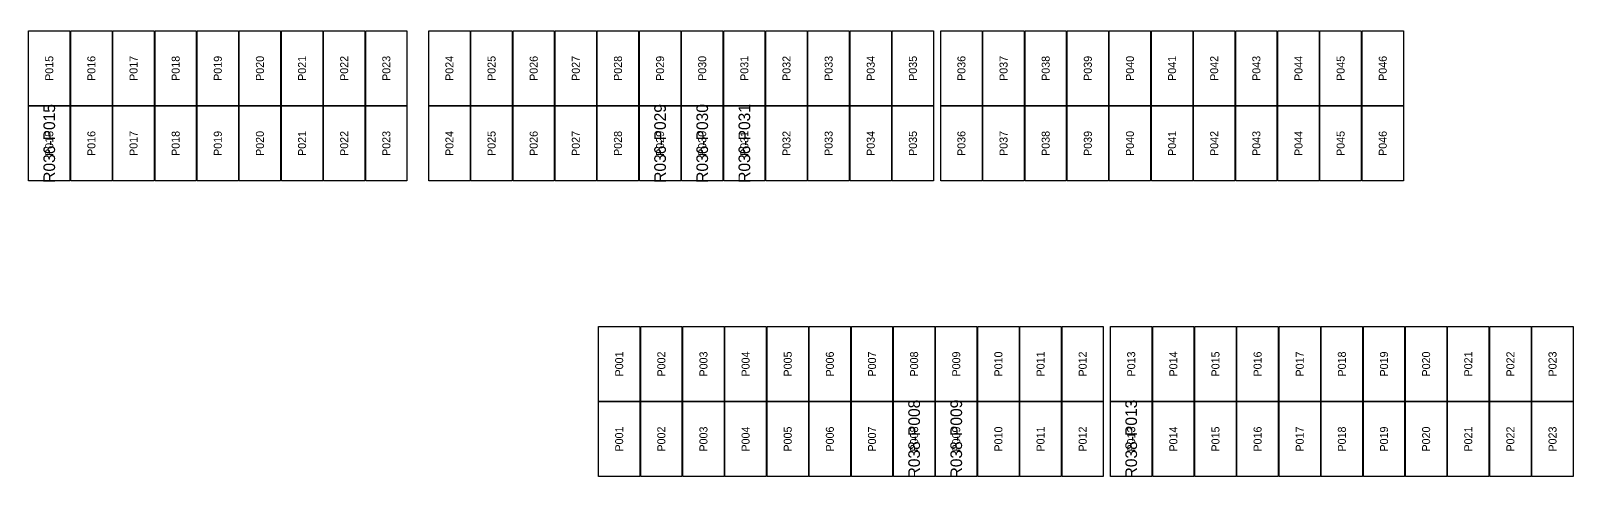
# Model space of a CAD drawing. Extents: x 296295 to 296770, y 651564 to 652121.
# Drawn here: x 296448.74 to 296491.13, y 651970.4 to 651982.67 of the extents above; entities that cross this region are included whole.
import ezdxf
from ezdxf.enums import TextEntityAlignment as Align

# ---------------------------------------------------------------- set-up
doc = ezdxf.new("R2010")
doc.units = 0

msp = doc.modelspace()

# ---------------------------------------------------------------- linework, layer by layer
at = {"layer": 'DEFECTIVE_PANELS'}
for points in [[(296448.679, 651980.606), (296449.813, 651980.606), (296449.813, 651978.543), (296448.679, 651978.543)], [(296465.467, 651980.606), (296466.601, 651980.606), (296466.601, 651978.543), (296465.467, 651978.543)], [(296466.625, 651980.606), (296467.759, 651980.606), (296467.759, 651978.543), (296466.625, 651978.543)], [(296467.783, 651980.606), (296468.917, 651980.606), (296468.917, 651978.543), (296467.783, 651978.543)], [(296472.449, 651972.48), (296473.583, 651972.48), (296473.583, 651970.417), (296472.449, 651970.417)], [(296473.607, 651972.48), (296474.741, 651972.48), (296474.741, 651970.417), (296473.607, 651970.417)], [(296478.415, 651972.48), (296479.549, 651972.48), (296479.549, 651970.417), (296478.415, 651970.417)]]:
    msp.add_lwpolyline(points, close=True, dxfattribs=at)
at = {"layer": 'PANELS_MASTER'}
for points in [[(296448.679, 651982.669), (296449.813, 651982.669), (296449.813, 651980.606), (296448.679, 651980.606)], [(296449.837, 651982.669), (296450.971, 651982.669), (296450.971, 651980.606), (296449.837, 651980.606)], [(296450.995, 651982.669), (296452.129, 651982.669), (296452.129, 651980.606), (296450.995, 651980.606)], [(296452.153, 651982.669), (296453.287, 651982.669), (296453.287, 651980.606), (296452.153, 651980.606)], [(296453.311, 651982.669), (296454.445, 651982.669), (296454.445, 651980.606), (296453.311, 651980.606)], [(296454.469, 651982.669), (296455.603, 651982.669), (296455.603, 651980.606), (296454.469, 651980.606)], [(296455.627, 651982.669), (296456.761, 651982.669), (296456.761, 651980.606), (296455.627, 651980.606)], [(296456.785, 651982.669), (296457.919, 651982.669), (296457.919, 651980.606), (296456.785, 651980.606)], [(296457.943, 651982.669), (296459.077, 651982.669), (296459.077, 651980.606), (296457.943, 651980.606)], [(296459.677, 651982.669), (296460.811, 651982.669), (296460.811, 651980.606), (296459.677, 651980.606)], [(296460.835, 651982.669), (296461.969, 651982.669), (296461.969, 651980.606), (296460.835, 651980.606)], [(296461.993, 651982.669), (296463.127, 651982.669), (296463.127, 651980.606), (296461.993, 651980.606)], [(296463.151, 651982.669), (296464.285, 651982.669), (296464.285, 651980.606), (296463.151, 651980.606)], [(296464.309, 651982.669), (296465.443, 651982.669), (296465.443, 651980.606), (296464.309, 651980.606)], [(296465.467, 651982.669), (296466.601, 651982.669), (296466.601, 651980.606), (296465.467, 651980.606)], [(296466.625, 651982.669), (296467.759, 651982.669), (296467.759, 651980.606), (296466.625, 651980.606)], [(296467.783, 651982.669), (296468.917, 651982.669), (296468.917, 651980.606), (296467.783, 651980.606)], [(296468.941, 651982.669), (296470.075, 651982.669), (296470.075, 651980.606), (296468.941, 651980.606)], [(296470.099, 651982.669), (296471.233, 651982.669), (296471.233, 651980.606), (296470.099, 651980.606)], [(296471.257, 651982.669), (296472.391, 651982.669), (296472.391, 651980.606), (296471.257, 651980.606)], [(296472.415, 651982.669), (296473.549, 651982.669), (296473.549, 651980.606), (296472.415, 651980.606)], [(296473.749, 651982.669), (296474.883, 651982.669), (296474.883, 651980.606), (296473.749, 651980.606)], [(296474.907, 651982.669), (296476.041, 651982.669), (296476.041, 651980.606), (296474.907, 651980.606)], [(296476.065, 651982.669), (296477.199, 651982.669), (296477.199, 651980.606), (296476.065, 651980.606)], [(296477.223, 651982.669), (296478.357, 651982.669), (296478.357, 651980.606), (296477.223, 651980.606)], [(296478.381, 651982.669), (296479.515, 651982.669), (296479.515, 651980.606), (296478.381, 651980.606)], [(296479.539, 651982.669), (296480.673, 651982.669), (296480.673, 651980.606), (296479.539, 651980.606)], [(296480.697, 651982.669), (296481.831, 651982.669), (296481.831, 651980.606), (296480.697, 651980.606)], [(296481.855, 651982.669), (296482.989, 651982.669), (296482.989, 651980.606), (296481.855, 651980.606)], [(296483.013, 651982.669), (296484.147, 651982.669), (296484.147, 651980.606), (296483.013, 651980.606)], [(296484.171, 651982.669), (296485.305, 651982.669), (296485.305, 651980.606), (296484.171, 651980.606)], [(296485.329, 651982.669), (296486.463, 651982.669), (296486.463, 651980.606), (296485.329, 651980.606)], [(296449.837, 651980.606), (296450.971, 651980.606), (296450.971, 651978.543), (296449.837, 651978.543)], [(296450.995, 651980.606), (296452.129, 651980.606), (296452.129, 651978.543), (296450.995, 651978.543)], [(296452.153, 651980.606), (296453.287, 651980.606), (296453.287, 651978.543), (296452.153, 651978.543)], [(296453.311, 651980.606), (296454.445, 651980.606), (296454.445, 651978.543), (296453.311, 651978.543)], [(296454.469, 651980.606), (296455.603, 651980.606), (296455.603, 651978.543), (296454.469, 651978.543)], [(296455.627, 651980.606), (296456.761, 651980.606), (296456.761, 651978.543), (296455.627, 651978.543)], [(296456.785, 651980.606), (296457.919, 651980.606), (296457.919, 651978.543), (296456.785, 651978.543)], [(296457.943, 651980.606), (296459.077, 651980.606), (296459.077, 651978.543), (296457.943, 651978.543)], [(296459.677, 651980.606), (296460.811, 651980.606), (296460.811, 651978.543), (296459.677, 651978.543)], [(296460.835, 651980.606), (296461.969, 651980.606), (296461.969, 651978.543), (296460.835, 651978.543)], [(296461.993, 651980.606), (296463.127, 651980.606), (296463.127, 651978.543), (296461.993, 651978.543)], [(296463.151, 651980.606), (296464.285, 651980.606), (296464.285, 651978.543), (296463.151, 651978.543)], [(296464.309, 651980.606), (296465.443, 651980.606), (296465.443, 651978.543), (296464.309, 651978.543)], [(296468.941, 651980.606), (296470.075, 651980.606), (296470.075, 651978.543), (296468.941, 651978.543)], [(296470.099, 651980.606), (296471.233, 651980.606), (296471.233, 651978.543), (296470.099, 651978.543)], [(296471.257, 651980.606), (296472.391, 651980.606), (296472.391, 651978.543), (296471.257, 651978.543)], [(296472.415, 651980.606), (296473.549, 651980.606), (296473.549, 651978.543), (296472.415, 651978.543)], [(296473.749, 651980.606), (296474.883, 651980.606), (296474.883, 651978.543), (296473.749, 651978.543)], [(296474.907, 651980.606), (296476.041, 651980.606), (296476.041, 651978.543), (296474.907, 651978.543)], [(296476.065, 651980.606), (296477.199, 651980.606), (296477.199, 651978.543), (296476.065, 651978.543)], [(296477.223, 651980.606), (296478.357, 651980.606), (296478.357, 651978.543), (296477.223, 651978.543)], [(296478.381, 651980.606), (296479.515, 651980.606), (296479.515, 651978.543), (296478.381, 651978.543)], [(296479.539, 651980.606), (296480.673, 651980.606), (296480.673, 651978.543), (296479.539, 651978.543)], [(296480.697, 651980.606), (296481.831, 651980.606), (296481.831, 651978.543), (296480.697, 651978.543)], [(296481.855, 651980.606), (296482.989, 651980.606), (296482.989, 651978.543), (296481.855, 651978.543)], [(296483.013, 651980.606), (296484.147, 651980.606), (296484.147, 651978.543), (296483.013, 651978.543)], [(296484.171, 651980.606), (296485.305, 651980.606), (296485.305, 651978.543), (296484.171, 651978.543)], [(296485.329, 651980.606), (296486.463, 651980.606), (296486.463, 651978.543), (296485.329, 651978.543)], [(296464.343, 651974.543), (296465.477, 651974.543), (296465.477, 651972.48), (296464.343, 651972.48)], [(296465.501, 651974.543), (296466.635, 651974.543), (296466.635, 651972.48), (296465.501, 651972.48)], [(296466.659, 651974.543), (296467.793, 651974.543), (296467.793, 651972.48), (296466.659, 651972.48)], [(296467.817, 651974.543), (296468.951, 651974.543), (296468.951, 651972.48), (296467.817, 651972.48)], [(296468.975, 651974.543), (296470.109, 651974.543), (296470.109, 651972.48), (296468.975, 651972.48)], [(296470.133, 651974.543), (296471.267, 651974.543), (296471.267, 651972.48), (296470.133, 651972.48)], [(296471.291, 651974.543), (296472.425, 651974.543), (296472.425, 651972.48), (296471.291, 651972.48)], [(296472.449, 651974.543), (296473.583, 651974.543), (296473.583, 651972.48), (296472.449, 651972.48)], [(296473.607, 651974.543), (296474.741, 651974.543), (296474.741, 651972.48), (296473.607, 651972.48)], [(296474.765, 651974.543), (296475.899, 651974.543), (296475.899, 651972.48), (296474.765, 651972.48)], [(296475.923, 651974.543), (296477.057, 651974.543), (296477.057, 651972.48), (296475.923, 651972.48)], [(296477.081, 651974.543), (296478.215, 651974.543), (296478.215, 651972.48), (296477.081, 651972.48)], [(296478.415, 651974.543), (296479.549, 651974.543), (296479.549, 651972.48), (296478.415, 651972.48)], [(296479.573, 651974.543), (296480.707, 651974.543), (296480.707, 651972.48), (296479.573, 651972.48)], [(296480.731, 651974.543), (296481.865, 651974.543), (296481.865, 651972.48), (296480.731, 651972.48)], [(296481.889, 651974.543), (296483.023, 651974.543), (296483.023, 651972.48), (296481.889, 651972.48)], [(296483.047, 651974.543), (296484.181, 651974.543), (296484.181, 651972.48), (296483.047, 651972.48)], [(296484.205, 651974.543), (296485.339, 651974.543), (296485.339, 651972.48), (296484.205, 651972.48)], [(296485.363, 651974.543), (296486.497, 651974.543), (296486.497, 651972.48), (296485.363, 651972.48)], [(296486.521, 651974.543), (296487.655, 651974.543), (296487.655, 651972.48), (296486.521, 651972.48)], [(296487.679, 651974.543), (296488.813, 651974.543), (296488.813, 651972.48), (296487.679, 651972.48)], [(296488.837, 651974.543), (296489.971, 651974.543), (296489.971, 651972.48), (296488.837, 651972.48)], [(296489.995, 651974.543), (296491.129, 651974.543), (296491.129, 651972.48), (296489.995, 651972.48)], [(296464.343, 651972.48), (296465.477, 651972.48), (296465.477, 651970.417), (296464.343, 651970.417)], [(296465.501, 651972.48), (296466.635, 651972.48), (296466.635, 651970.417), (296465.501, 651970.417)], [(296466.659, 651972.48), (296467.793, 651972.48), (296467.793, 651970.417), (296466.659, 651970.417)], [(296467.817, 651972.48), (296468.951, 651972.48), (296468.951, 651970.417), (296467.817, 651970.417)], [(296468.975, 651972.48), (296470.109, 651972.48), (296470.109, 651970.417), (296468.975, 651970.417)], [(296470.133, 651972.48), (296471.267, 651972.48), (296471.267, 651970.417), (296470.133, 651970.417)], [(296471.291, 651972.48), (296472.425, 651972.48), (296472.425, 651970.417), (296471.291, 651970.417)], [(296474.765, 651972.48), (296475.899, 651972.48), (296475.899, 651970.417), (296474.765, 651970.417)], [(296475.923, 651972.48), (296477.057, 651972.48), (296477.057, 651970.417), (296475.923, 651970.417)], [(296477.081, 651972.48), (296478.215, 651972.48), (296478.215, 651970.417), (296477.081, 651970.417)], [(296479.573, 651972.48), (296480.707, 651972.48), (296480.707, 651970.417), (296479.573, 651970.417)], [(296480.731, 651972.48), (296481.865, 651972.48), (296481.865, 651970.417), (296480.731, 651970.417)], [(296481.889, 651972.48), (296483.023, 651972.48), (296483.023, 651970.417), (296481.889, 651970.417)], [(296483.047, 651972.48), (296484.181, 651972.48), (296484.181, 651970.417), (296483.047, 651970.417)], [(296484.205, 651972.48), (296485.339, 651972.48), (296485.339, 651970.417), (296484.205, 651970.417)], [(296485.363, 651972.48), (296486.497, 651972.48), (296486.497, 651970.417), (296485.363, 651970.417)], [(296486.521, 651972.48), (296487.655, 651972.48), (296487.655, 651970.417), (296486.521, 651970.417)], [(296487.679, 651972.48), (296488.813, 651972.48), (296488.813, 651970.417), (296487.679, 651970.417)], [(296488.837, 651972.48), (296489.971, 651972.48), (296489.971, 651970.417), (296488.837, 651970.417)], [(296489.995, 651972.48), (296491.129, 651972.48), (296491.129, 651970.417), (296489.995, 651970.417)]]:
    msp.add_lwpolyline(points, close=True, dxfattribs=at)

# ---------------------------------------------------------------- texts
at = {"layer": 'DEFECT_LABELS'}
for s, p in [('R036-P015', (296449.246, 651979.574)), ('R036-P029', (296466.034, 651979.574)), ('R036-P030', (296467.192, 651979.574)), ('R036-P031', (296468.35, 651979.574)), ('R038-P008', (296473.016, 651971.448)), ('R038-P009', (296474.174, 651971.448)), ('R038-P013', (296478.982, 651971.448))]:
    msp.add_text(s, height=0.32, rotation=90, dxfattribs=at).set_placement(p, align=Align.MIDDLE_CENTER)
at = {"layer": 'PANEL_POSITION'}
for s, p in [('P015', (296449.246, 651981.637)), ('P016', (296450.404, 651981.637)), ('P017', (296451.562, 651981.637)), ('P018', (296452.72, 651981.637)), ('P019', (296453.878, 651981.637)), ('P020', (296455.036, 651981.637)), ('P021', (296456.194, 651981.637)), ('P022', (296457.352, 651981.637)), ('P023', (296458.51, 651981.637)), ('P024', (296460.244, 651981.637)), ('P025', (296461.402, 651981.637)), ('P026', (296462.56, 651981.637)), ('P027', (296463.718, 651981.637)), ('P028', (296464.876, 651981.637)), ('P029', (296466.034, 651981.637)), ('P030', (296467.192, 651981.637)), ('P031', (296468.35, 651981.637)), ('P032', (296469.508, 651981.637)), ('P033', (296470.666, 651981.637)), ('P034', (296471.824, 651981.637)), ('P035', (296472.982, 651981.637)), ('P036', (296474.316, 651981.637)), ('P037', (296475.474, 651981.637)), ('P038', (296476.632, 651981.637)), ('P039', (296477.79, 651981.637)), ('P040', (296478.948, 651981.637)), ('P041', (296480.106, 651981.637)), ('P042', (296481.264, 651981.637)), ('P043', (296482.422, 651981.637)), ('P044', (296483.58, 651981.637)), ('P045', (296484.738, 651981.637)), ('P046', (296485.896, 651981.637)), ('P015', (296449.246, 651979.574)), ('P016', (296450.404, 651979.574)), ('P017', (296451.562, 651979.574)), ('P018', (296452.72, 651979.574)), ('P019', (296453.878, 651979.574)), ('P020', (296455.036, 651979.574)), ('P021', (296456.194, 651979.574)), ('P022', (296457.352, 651979.574)), ('P023', (296458.51, 651979.574)), ('P024', (296460.244, 651979.574)), ('P025', (296461.402, 651979.574)), ('P026', (296462.56, 651979.574)), ('P027', (296463.718, 651979.574)), ('P028', (296464.876, 651979.574)), ('P029', (296466.034, 651979.574)), ('P030', (296467.192, 651979.574)), ('P031', (296468.35, 651979.574)), ('P032', (296469.508, 651979.574)), ('P033', (296470.666, 651979.574)), ('P034', (296471.824, 651979.574)), ('P035', (296472.982, 651979.574)), ('P036', (296474.316, 651979.574)), ('P037', (296475.474, 651979.574)), ('P038', (296476.632, 651979.574)), ('P039', (296477.79, 651979.574)), ('P040', (296478.948, 651979.574)), ('P041', (296480.106, 651979.574)), ('P042', (296481.264, 651979.574)), ('P043', (296482.422, 651979.574)), ('P044', (296483.58, 651979.574)), ('P045', (296484.738, 651979.574)), ('P046', (296485.896, 651979.574)), ('P001', (296464.91, 651973.511)), ('P002', (296466.068, 651973.511)), ('P003', (296467.226, 651973.511)), ('P004', (296468.384, 651973.511)), ('P005', (296469.542, 651973.511)), ('P006', (296470.7, 651973.511)), ('P007', (296471.858, 651973.511)), ('P008', (296473.016, 651973.511)), ('P009', (296474.174, 651973.511)), ('P010', (296475.332, 651973.511)), ('P011', (296476.49, 651973.511)), ('P012', (296477.648, 651973.511)), ('P013', (296478.982, 651973.511)), ('P014', (296480.14, 651973.511)), ('P015', (296481.298, 651973.511)), ('P016', (296482.456, 651973.511)), ('P017', (296483.614, 651973.511)), ('P018', (296484.772, 651973.511)), ('P019', (296485.93, 651973.511)), ('P020', (296487.088, 651973.511)), ('P021', (296488.246, 651973.511)), ('P022', (296489.404, 651973.511)), ('P023', (296490.562, 651973.511)), ('P001', (296464.91, 651971.448)), ('P002', (296466.068, 651971.448)), ('P003', (296467.226, 651971.448)), ('P004', (296468.384, 651971.448)), ('P005', (296469.542, 651971.448)), ('P006', (296470.7, 651971.448)), ('P007', (296471.858, 651971.448)), ('P008', (296473.016, 651971.448)), ('P009', (296474.174, 651971.448)), ('P010', (296475.332, 651971.448)), ('P011', (296476.49, 651971.448)), ('P012', (296477.648, 651971.448)), ('P013', (296478.982, 651971.448)), ('P014', (296480.14, 651971.448)), ('P015', (296481.298, 651971.448)), ('P016', (296482.456, 651971.448)), ('P017', (296483.614, 651971.448)), ('P018', (296484.772, 651971.448)), ('P019', (296485.93, 651971.448)), ('P020', (296487.088, 651971.448)), ('P021', (296488.246, 651971.448)), ('P022', (296489.404, 651971.448)), ('P023', (296490.562, 651971.448))]:
    msp.add_text(s, height=0.22, rotation=90, dxfattribs=at).set_placement(p, align=Align.MIDDLE_CENTER)

doc.saveas('drawing.dxf')
